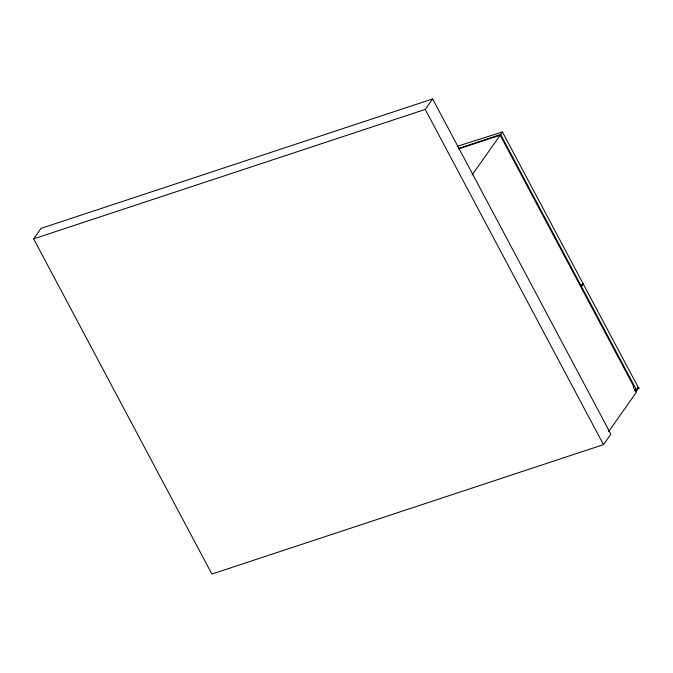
<?xml version="1.0" encoding="UTF-8"?>
<svg xmlns="http://www.w3.org/2000/svg" width="673" height="673" viewBox="0 0 673 673"><rect width="100%" height="100%" fill="white"/><g stroke="black" fill="none" stroke-linecap="round" stroke-linejoin="round"><path stroke-width="1.01" d="M639.249 388.464L638.879 387.766M33.65 238.848L41.045 228.357L432.63 98.939L610.874 434.152L603.471 444.643L211.886 574.061L33.65 238.848L425.235 109.421L432.63 98.939M472.084 175.022L500.182 135.189L633.688 386.277L633.209 386.95L636.187 392.544L608.577 431.687M459.011 148.279L500.662 134.516L502.445 131.984L582.995 283.476L581.102 286.042L582.852 283.552M635.337 391.181L638.181 387.269L583.23 283.93L581.447 286.454L636.397 389.793L634.479 390.433M457.766 146.108L502.445 131.984M458.532 148.952L500.182 135.189M636.052 391.77L638.416 388.043L638.046 387.345M500.662 134.516L581.211 286.008M425.235 109.421L603.471 444.643"/></g></svg>
